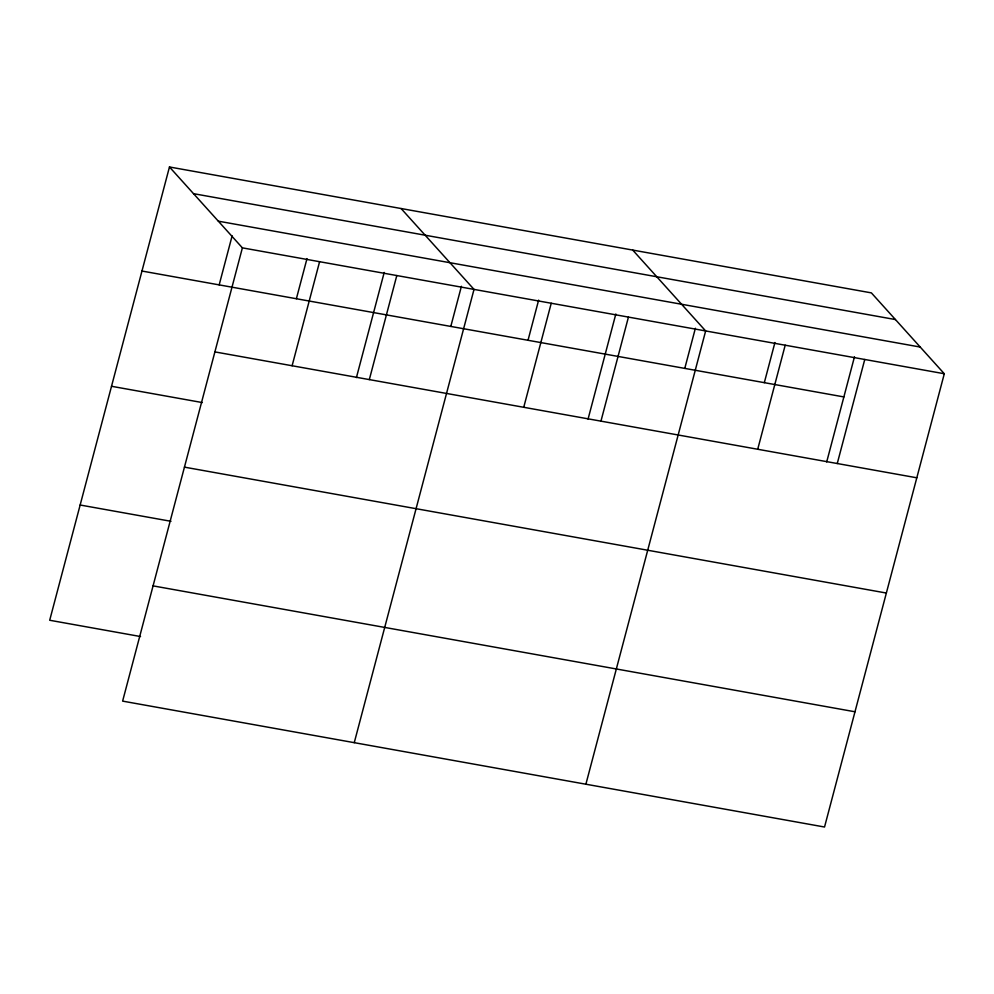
<?xml version="1.0" encoding="UTF-8"?>
<svg xmlns="http://www.w3.org/2000/svg" width="994" height="994" viewBox="0 0 994 994"><rect width="100%" height="100%" fill="white"/><g stroke="black" fill="none" stroke-linecap="round" stroke-linejoin="round"><path stroke-width="1.49" d="M169.465 166.98L242.387 247.854L122.622 701.118L824.535 827.02L944.3 373.744L871.378 292.882L169.465 166.98L49.7 620.256L140.539 636.545M219.177 284.88L232.136 235.827M296.386 298.734L306.997 258.602M292.112 365.755L319.596 261.695M356.424 377.583L384.206 272.443M369.321 379.596L396.805 275.549M450.804 326.43L461.415 286.297M354.262 742.667L474.014 289.391L401.091 208.529M528.025 340.271L538.624 300.138M523.739 407.291L551.235 303.245M588.05 419.133L615.833 313.992M600.948 421.145L628.444 317.086M684.779 368.389L695.39 328.256M585.888 784.216L705.653 330.94L632.718 250.078M764.324 382.665L774.935 342.52M757.714 449.263L785.198 345.204M826.697 461.937L854.48 356.796M837.259 463.527L864.755 359.48M193.532 193.668L895.432 319.559M218.32 221.165L920.233 347.055M242.387 247.854L944.3 373.744M141.968 271.039L843.881 396.929M214.903 351.901L916.803 477.791M111.514 386.281L202.354 402.57M184.449 467.143L886.362 593.045M80.154 505.014L170.98 521.303M153.076 585.876L854.989 711.779"/></g></svg>
